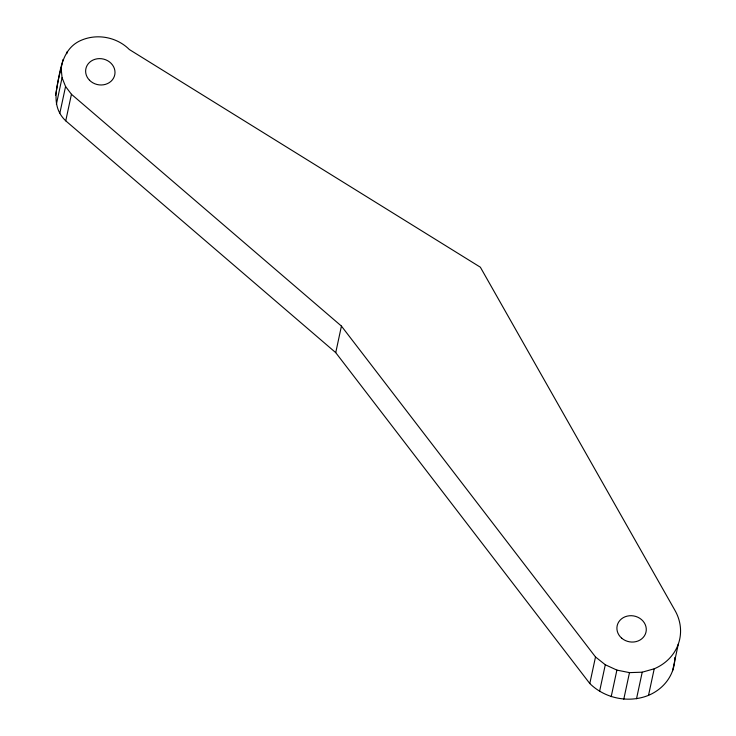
<?xml version="1.0" encoding="UTF-8"?>
<svg xmlns="http://www.w3.org/2000/svg" width="736" height="736" viewBox="0 0 736 736"><rect width="100%" height="100%" fill="white"/><g stroke="black" fill="none" stroke-linecap="round" stroke-linejoin="round"><path stroke-width="1.1" d="M55.476 95.137C60.012 75.192 59.745 48.613 82.211 39.873C98.109 33.46 117.245 37.37 129.334 49.524L480.36 267.205L675.022 610.503A49.202 43.682 12.1 0 1 654.221 668.794L648.526 695.354C628.737 703.34 604.983 698.51 589.803 683.532L335.736 352.645L65.743 120.833C47.978 104.052 59.34 79.782 62.946 59.625M66.792 53.719L67.261 51.502M56.378 104.31L62.072 77.74L61.171 68.568M59.874 113.068L65.568 86.508L62.072 77.74M65.743 120.833L71.438 94.263L65.568 86.508M335.736 352.645L341.43 326.076L71.438 94.263M589.803 683.532L595.507 656.963L341.43 326.076M599.601 691.316L605.296 664.755L595.507 656.963M611.193 696.661L616.888 670.1L605.296 664.755M623.788 699.2L629.482 672.63L642.215 672.189L654.221 668.794M636.52 698.758L642.215 672.189M672.612 670.671L678.307 644.11M616.888 670.1L629.482 672.63M674.866 657.414A49.202 43.682 12.1 0 1 648.526 695.354M621.708 638.186A14.757 13.101 12.1 0 0 645.95 632.307A14.757 13.101 12.1 0 0 627.118 616.142A14.757 13.101 12.1 0 0 621.708 638.186M89.488 80.224A14.757 13.101 12.1 0 0 114.328 76.369A14.757 13.101 12.1 0 0 97.134 58.806A14.757 13.101 12.1 0 0 89.488 80.224"/></g></svg>
